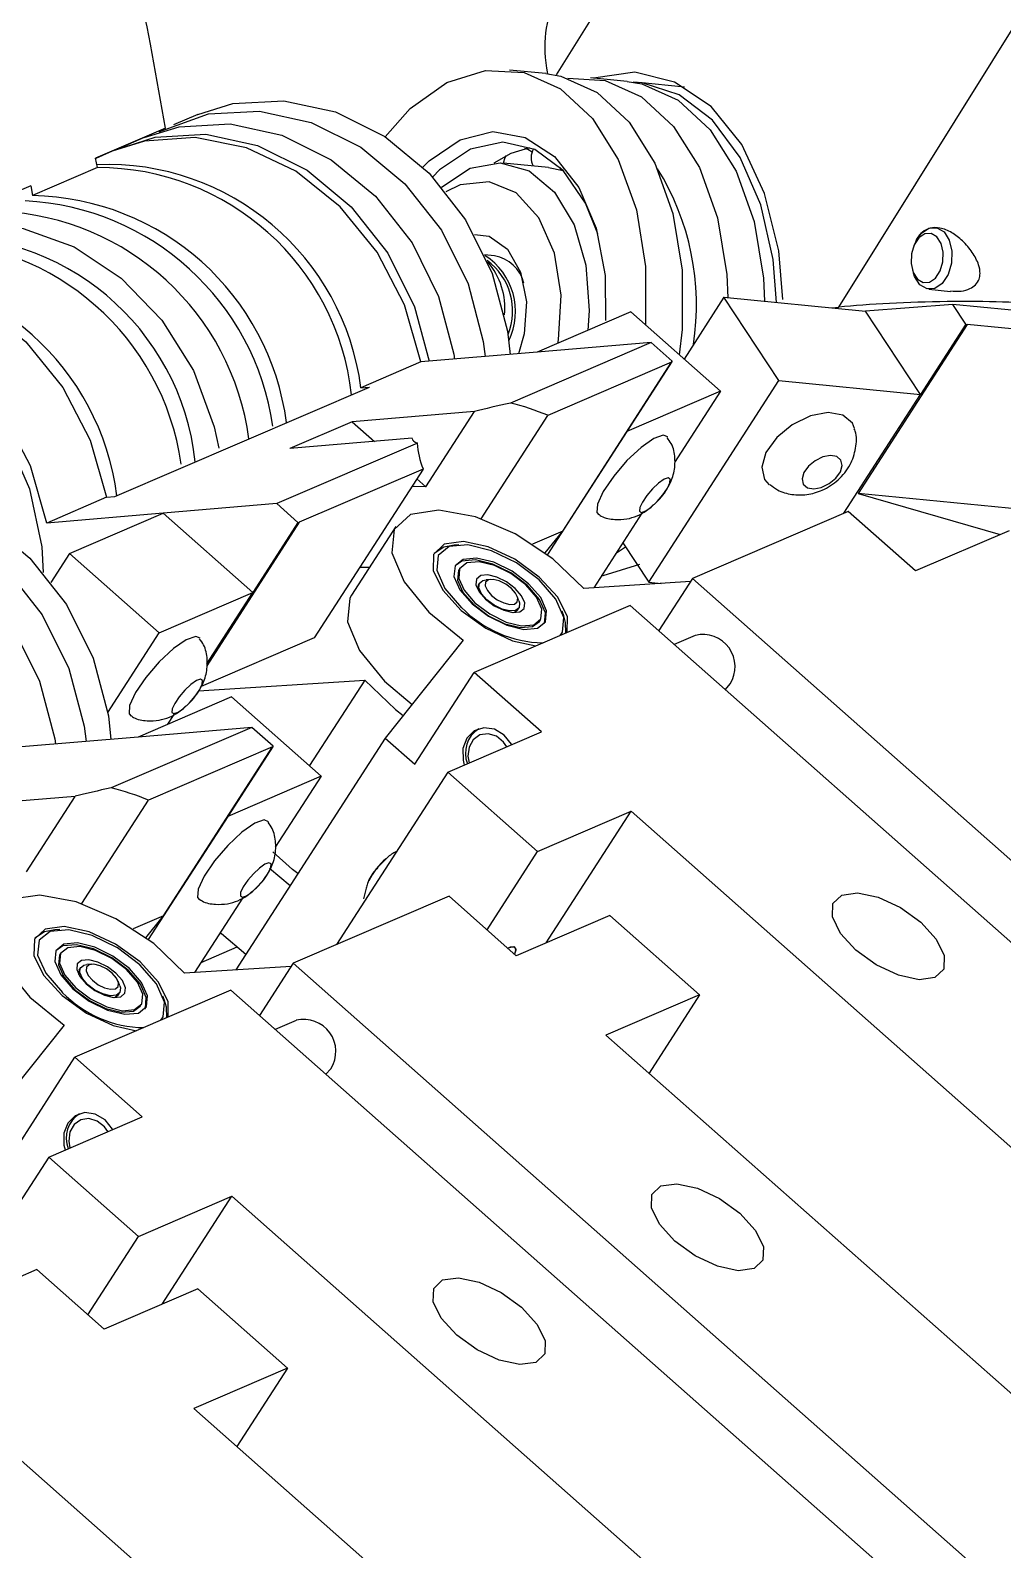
# Model space of a CAD drawing. Header units: inches. Extents: x 0.01 to 9.3, y 0 to 8.23.
# Drawn here: x 4.555 to 5.435, y 3.065 to 4.44 of the extents above; entities that cross this region are included whole.
import ezdxf

# ---------------------------------------------------------------- set-up
doc = ezdxf.new("R2010")
doc.units = ezdxf.units.IN
doc.header["$MEASUREMENT"] = 0

msp = doc.modelspace()

# ---------------------------------------------------------------- linework, layer by layer
at = {"color": 7, "linetype": 'Continuous', "lineweight": 25}
for p, q in [((5.2866, 4.1896), (5.8183, 5.0407)), ((4.6769, 4.3517), (4.6635, 4.4275)), ((5.0214, 4.401), (4.9883, 4.4042)), ((5.0949, 4.3939), (5.0618, 4.3971)), ((5.147, 4.3888), (5.1057, 4.3928)), ((4.7061, 4.3639), (4.6842, 4.3545)), ((4.6769, 4.3517), (4.6137, 4.3245)), ((4.6576, 4.343), (4.6357, 4.3336)), ((4.6153, 4.3158), (4.6137, 4.3245)), ((4.6286, 4.3306), (4.6138, 4.3242)), ((5.0238, 4.316), (4.983, 4.32)), ((4.6153, 4.3158), (4.5565, 4.2905)), ((4.9252, 4.3137), (4.9189, 4.3074)), ((5.0238, 4.316), (5.0371, 4.3131)), ((4.555, 4.2993), (4.4601, 4.2585)), ((4.555, 4.2993), (4.5565, 4.2905)), ((5.357, 4.2498), (5.3556, 4.2472)), ((5.3761, 4.2614), (5.3737, 4.2617)), ((4.9748, 4.236), (4.9659, 4.2369)), ((5.3533, 4.2233), (5.3542, 4.2202)), ((5.1826, 4.1985), (5.1466, 4.1425)), ((5.2324, 4.1231), (5.1826, 4.1985)), ((5.1826, 4.1985), (5.3109, 4.186)), ((5.3682, 4.2057), (5.3878, 4.2038)), ((5.0983, 4.1852), (5.0136, 4.1488)), ((5.0983, 4.1852), (5.1795, 4.1134)), ((5.2805, 4.1889), (5.2866, 4.1896)), ((5.3898, 4.1919), (5.3109, 4.186)), ((5.3606, 4.1106), (5.3109, 4.186)), ((5.4016, 4.1741), (5.3898, 4.1919)), ((5.5825, 4.1732), (5.3898, 4.1919)), ((5.403, 4.1737), (5.3043, 4.0208)), ((5.4016, 4.1741), (5.3606, 4.1106)), ((5.4016, 4.1741), (5.403, 4.1737)), ((5.5728, 4.1572), (5.403, 4.1737)), ((5.1166, 4.1574), (4.9893, 4.1027)), ((5.1166, 4.1574), (5.0136, 4.1488)), ((5.1357, 4.1405), (5.1166, 4.1574)), ((4.9082, 4.1399), (4.8539, 4.1166)), ((5.0136, 4.1488), (4.9082, 4.1399)), ((5.1352, 4.1398), (5.0231, 4.0916)), ((5.0366, 3.9869), (5.1352, 4.1398)), ((5.1357, 4.1405), (5.0948, 4.077)), ((5.1352, 4.1398), (5.1357, 4.1405)), ((4.6312, 4.0181), (4.8616, 4.1172)), ((4.8539, 4.1166), (4.8616, 4.1172)), ((5.1795, 4.1134), (5.0948, 4.077)), ((5.1146, 3.9406), (5.2324, 4.1231)), ((5.1795, 4.1134), (5.1379, 4.049)), ((5.2324, 4.1231), (5.3606, 4.1106)), ((5.2911, 4.0029), (5.3606, 4.1106)), ((4.846, 4.0858), (4.7895, 4.0615)), ((4.9567, 4.0951), (4.846, 4.0858)), ((4.846, 4.0858), (4.8662, 4.068)), ((4.9127, 4.0268), (4.9567, 4.0951)), ((4.9627, 3.998), (5.0231, 4.0916)), ((4.9003, 4.0708), (4.7895, 4.0615)), ((5.0948, 4.077), (5.0229, 3.9655)), ((4.905, 4.0664), (4.7778, 4.0117)), ((4.9102, 4.043), (4.7981, 3.9948)), ((4.9102, 4.043), (4.8116, 3.8901)), ((4.9045, 4.0341), (4.9127, 4.0268)), ((4.6236, 4.0175), (4.5694, 3.9941)), ((4.6236, 4.0175), (4.6312, 4.0181)), ((5.3043, 4.0208), (5.4326, 3.9837)), ((5.4741, 4.0042), (5.3043, 4.0208)), ((4.6748, 4.003), (4.5694, 3.9941)), ((4.5901, 3.9666), (4.6748, 4.003)), ((4.7778, 4.0117), (4.6748, 4.003)), ((4.756, 3.9312), (4.6748, 4.003)), ((4.7969, 3.9947), (4.7778, 4.0117)), ((5.1082, 4.003), (5.0647, 3.9355)), ((5.2952, 4.0047), (5.1541, 3.9439)), ((5.3561, 3.9508), (5.2952, 4.0047)), ((4.7981, 3.9948), (4.7143, 3.8649)), ((4.7969, 3.9947), (4.756, 3.9312)), ((4.7969, 3.9947), (4.7981, 3.9948)), ((4.8856, 3.991), (4.8454, 3.9287)), ((4.9427, 3.9745), (4.9383, 3.9742)), ((5.0366, 3.9869), (5.0092, 3.9751)), ((5.0208, 3.9671), (5.0366, 3.9869)), ((5.091, 3.9763), (5.1146, 3.9406)), ((5.4408, 3.9872), (5.3561, 3.9508)), ((4.5901, 3.9666), (4.5732, 3.9404)), ((4.6713, 3.8948), (4.5901, 3.9666)), ((5.0936, 3.9723), (5.0845, 3.9661)), ((4.8616, 3.9539), (4.8527, 3.9538)), ((4.9438, 3.9535), (4.9428, 3.952)), ((4.9615, 3.94), (4.96, 3.9378)), ((4.9644, 3.9422), (4.9672, 3.9428)), ((4.9716, 3.9431), (4.9672, 3.9428)), ((5.1523, 3.9412), (5.0557, 3.9349)), ((5.1146, 3.9406), (5.1257, 3.9395)), ((5.1541, 3.9439), (5.1236, 3.8967)), ((5.1541, 3.9439), (5.9551, 3.2356)), ((4.6713, 3.8948), (4.756, 3.9312)), ((4.7144, 3.8668), (4.756, 3.9312)), ((5.0976, 3.9196), (4.9564, 3.8589)), ((4.997, 3.9236), (4.9955, 3.9277)), ((5.0976, 3.9196), (5.8987, 3.2113)), ((4.9954, 3.9149), (4.9969, 3.9172)), ((5.0155, 3.9051), (5.0165, 3.9066)), ((5.0376, 3.9101), (5.0361, 3.9143)), ((4.6247, 3.8225), (4.6713, 3.8948)), ((5.1567, 3.8923), (5.1377, 3.8841)), ((4.8116, 3.8901), (4.7092, 3.846)), ((4.9466, 3.888), (4.876, 3.7995)), ((4.7068, 3.8423), (4.8574, 3.852)), ((4.8574, 3.852), (4.8073, 3.7745)), ((4.9028, 3.7758), (4.9564, 3.8589)), ((5.0173, 3.8051), (4.9564, 3.8589)), ((5.1881, 3.8485), (5.1837, 3.8435)), ((4.7368, 3.8368), (4.6521, 3.8004)), ((4.7368, 3.8368), (4.818, 3.765)), ((4.6791, 3.812), (4.6848, 3.8208)), ((4.6521, 3.8004), (4.5467, 3.7915)), ((4.7551, 3.809), (4.6278, 3.7543)), ((4.7551, 3.809), (4.6521, 3.8004)), ((4.876, 3.7995), (4.7406, 3.5896)), ((4.7743, 3.7921), (4.7551, 3.809)), ((4.876, 3.7995), (4.9028, 3.7758)), ((4.9326, 3.7686), (5.0173, 3.8051)), ((4.7738, 3.7915), (4.6616, 3.7432)), ((4.6751, 3.6385), (4.7738, 3.7915)), ((4.7743, 3.7921), (4.7333, 3.7286)), ((4.7738, 3.7915), (4.7743, 3.7921)), ((4.9326, 3.7686), (4.8319, 3.6125)), ((5.0138, 3.6968), (4.9326, 3.7686)), ((4.818, 3.765), (4.7333, 3.7286)), ((4.818, 3.765), (4.7764, 3.7006)), ((4.5953, 3.7467), (4.4845, 3.7374)), ((4.5512, 3.6784), (4.5953, 3.7467)), ((4.6012, 3.6496), (4.6616, 3.7432)), ((4.7333, 3.7286), (4.6614, 3.6172)), ((5.0138, 3.6968), (5.0985, 3.7333)), ((5.0216, 3.614), (5.0985, 3.7333)), ((5.7575, 3.1505), (5.0985, 3.7333)), ((4.9681, 3.6259), (5.0138, 3.6968)), ((4.7711, 3.6818), (4.7899, 3.666)), ((4.8587, 3.6635), (4.8562, 3.6539)), ((4.7468, 3.6546), (4.7033, 3.5872)), ((4.9338, 3.6563), (4.7926, 3.5956)), ((4.9946, 3.6024), (4.9338, 3.6563)), ((4.6751, 3.6385), (4.6477, 3.6267)), ((4.6593, 3.6187), (4.6751, 3.6385)), ((5.0793, 3.6389), (4.9946, 3.6024)), ((5.0793, 3.6389), (5.1605, 3.5671)), ((4.5812, 3.6261), (4.5768, 3.6259)), ((4.5823, 3.6051), (4.5813, 3.6036)), ((4.7415, 3.6101), (4.709, 3.5961)), ((4.6, 3.5917), (4.5985, 3.5894)), ((4.6029, 3.5939), (4.6058, 3.5944)), ((4.6102, 3.5947), (4.6058, 3.5944)), ((4.7908, 3.5928), (4.6942, 3.5866)), ((4.7926, 3.5956), (4.7621, 3.5483)), ((4.7926, 3.5956), (5.5937, 2.8872)), ((4.6356, 3.5752), (4.634, 3.5793)), ((4.7361, 3.5713), (4.595, 3.5105)), ((4.634, 3.5665), (4.6354, 3.5688)), ((4.6762, 3.5618), (4.6746, 3.5659)), ((4.7361, 3.5713), (5.5372, 2.8629)), ((5.1605, 3.5671), (5.0758, 3.5306)), ((5.1605, 3.5671), (5.1148, 3.4962)), ((4.654, 3.5567), (4.655, 3.5582)), ((4.5851, 3.5396), (4.5145, 3.4511)), ((4.7953, 3.5439), (4.7763, 3.5358)), ((5.7348, 2.9479), (5.0758, 3.5306)), ((4.5413, 3.4274), (4.595, 3.5105)), ((4.6559, 3.4567), (4.595, 3.5105)), ((4.8267, 3.5001), (4.8222, 3.4951)), ((4.5712, 3.4202), (4.6559, 3.4567)), ((4.5712, 3.4202), (4.4842, 3.2854)), ((4.6524, 3.3484), (4.5712, 3.4202)), ((4.6524, 3.3484), (4.7371, 3.3849)), ((4.6739, 3.287), (4.7371, 3.3849)), ((5.396, 2.8022), (4.7371, 3.3849)), ((4.6066, 3.2775), (4.6524, 3.3484)), ((4.5606, 3.3183), (4.4194, 3.2575)), ((4.6215, 3.2644), (4.5606, 3.3183)), ((4.7062, 3.3009), (4.6215, 3.2644)), ((4.7062, 3.3009), (4.7874, 3.2291)), ((4.4194, 3.2575), (5.2205, 2.5492)), ((4.7874, 3.2291), (4.7027, 3.1926)), ((4.7874, 3.2291), (4.7416, 3.1582)), ((5.3616, 2.6099), (4.7027, 3.1926))]:
    msp.add_line(p, q, dxfattribs=at)
at = {"color": 8, "linetype": 'Continuous', "lineweight": 25}
msp.add_line((5.2517, 4.7536), (5.0306, 4.3997), dxfattribs=at)
at = {"color": 7, "linetype": 'Continuous', "lineweight": 25, "flags": 128}
for points in [[(4.8759, 4.3438), (4.8986, 4.3693), (4.9316, 4.3928), (4.9666, 4.4039), (5.0016, 4.402), (5.0346, 4.3872), (5.0636, 4.3604), (5.0869, 4.3231), (5.1033, 4.2775), (5.1117, 4.2263), (5.1117, 4.1733)], [(5.0214, 4.401), (5.0348, 4.3987), (5.0678, 4.3839), (5.0967, 4.3571), (5.1201, 4.3199), (5.1364, 4.2743), (5.1448, 4.2231), (5.1448, 4.1692), (5.1422, 4.1463)], [(5.2359, 4.1966), (5.2322, 4.2405), (5.2195, 4.2923), (5.1987, 4.3367), (5.171, 4.3711), (5.138, 4.3933), (5.1019, 4.4021), (5.0646, 4.3969), (5.0644, 4.3968)], [(5.0414, 4.3969), (5.0751, 4.3948), (5.1081, 4.38), (5.1371, 4.3532), (5.1604, 4.3159), (5.1768, 4.2704), (5.1852, 4.2191), (5.1862, 4.1981)], [(5.0949, 4.3939), (5.1083, 4.3916), (5.1413, 4.3768), (5.1703, 4.35), (5.1936, 4.3127), (5.21, 4.2671), (5.2184, 4.2159), (5.2194, 4.1949)], [(5.2301, 4.1938), (5.2272, 4.2328), (5.2161, 4.2821), (5.1974, 4.3249), (5.1723, 4.3588), (5.142, 4.3817), (5.1085, 4.3925), (5.1003, 4.3932)], [(4.7061, 4.3639), (4.7379, 4.3738), (4.7841, 4.3764), (4.8309, 4.3662), (4.8757, 4.3439), (4.9157, 4.3107), (4.9487, 4.2687), (4.9729, 4.2201), (4.9866, 4.1679), (4.989, 4.1467)], [(4.6712, 4.3482), (4.6732, 4.3492), (4.716, 4.3644), (4.7622, 4.3669), (4.809, 4.3568), (4.8537, 4.3345), (4.8938, 4.3013), (4.9268, 4.2592), (4.9509, 4.2107), (4.9647, 4.1585), (4.9665, 4.1448)], [(4.6321, 4.332), (4.6675, 4.3435), (4.7136, 4.3461), (4.7604, 4.3359), (4.8052, 4.3136), (4.8452, 4.2804), (4.8783, 4.2384), (4.9024, 4.1898), (4.9157, 4.1405)], [(4.6576, 4.343), (4.6894, 4.3529), (4.7355, 4.3555), (4.7824, 4.3453), (4.8271, 4.323), (4.8671, 4.2899), (4.9002, 4.2478), (4.9243, 4.1992), (4.9381, 4.147), (4.9387, 4.1425)], [(4.91, 4.3164), (4.9156, 4.322), (4.9437, 4.3411), (4.9735, 4.3484), (5.0027, 4.3432), (5.0293, 4.3259), (5.0512, 4.2978), (5.0668, 4.261), (5.075, 4.2182), (5.0755, 4.1774)], [(4.9082, 4.1399), (4.8934, 4.1915), (4.8686, 4.2393), (4.8351, 4.2804), (4.7949, 4.3125), (4.7503, 4.3339), (4.7037, 4.3432), (4.658, 4.3399), (4.6286, 4.3306)], [(5.0683, 4.2559), (5.0574, 4.2836), (5.0369, 4.3133), (5.0113, 4.3323), (4.9825, 4.3388), (4.953, 4.3325), (4.9252, 4.3137)], [(4.9745, 4.3202), (4.9899, 4.3289), (5.007, 4.3341)], [(5.0089, 4.3297), (5.0052, 4.3321), (5.0024, 4.3331)], [(4.927, 4.2982), (4.9527, 4.3152), (4.98, 4.3202), (5.0063, 4.3128), (5.0293, 4.2935), (5.047, 4.2642), (5.0577, 4.2274), (5.0607, 4.1864), (5.0595, 4.1685)], [(4.9854, 4.3267), (4.9842, 4.3246), (4.9828, 4.32)], [(5.0339, 4.3164), (5.034, 4.316), (5.035, 4.3138)], [(5.0321, 4.1567), (5.0327, 4.16), (5.0352, 4.2003), (5.0291, 4.2385), (5.0151, 4.2705), (4.9946, 4.2929), (4.9699, 4.3031), (4.9437, 4.3002), (4.9308, 4.2938)], [(4.4594, 4.2571), (4.5014, 4.2647), (4.5482, 4.2607), (4.5943, 4.2441), (4.6369, 4.2159), (4.6736, 4.1779), (4.7022, 4.1321), (4.7211, 4.0813), (4.7253, 4.0619)], [(4.9567, 4.2552), (4.9701, 4.2537), (4.9866, 4.2421), (4.9984, 4.2212), (5.0037, 4.1943), (5.0017, 4.1654), (4.9965, 4.1473)], [(5.3522, 4.2289), (5.3541, 4.221), (5.3579, 4.215), (5.3631, 4.2119), (5.3688, 4.2123), (5.3742, 4.2159), (5.3784, 4.2223), (5.3809, 4.2305), (5.3811, 4.2393), (5.3792, 4.2472), (5.3754, 4.2532), (5.3702, 4.2563), (5.3645, 4.2559), (5.3592, 4.2523), (5.3549, 4.2459), (5.3525, 4.2377), (5.3522, 4.2289)], [(5.3571, 4.2501), (5.3616, 4.2564), (5.3683, 4.261), (5.3754, 4.2614), (5.3819, 4.2576), (5.3866, 4.2501), (5.389, 4.2402), (5.3887, 4.2292), (5.3856, 4.219), (5.3803, 4.2109), (5.3736, 4.2064), (5.3665, 4.206), (5.36, 4.2098), (5.3553, 4.2173), (5.3542, 4.2202)], [(4.344, 4.2081), (4.3734, 4.2175), (4.4191, 4.2208), (4.4657, 4.2115), (4.5103, 4.1901), (4.5506, 4.158), (4.584, 4.1168), (4.6088, 4.0691), (4.6236, 4.0175)], [(4.5694, 3.9941), (4.5546, 4.0458), (4.5298, 4.0935), (4.4963, 4.1346), (4.4561, 4.1668), (4.4115, 4.1881), (4.3649, 4.1974), (4.3192, 4.1942), (4.2862, 4.1832)], [(4.2827, 4.1817), (4.3257, 4.1934), (4.3723, 4.1928), (4.4188, 4.1796), (4.4626, 4.1544), (4.5011, 4.1189), (4.5321, 4.0749), (4.5538, 4.0252), (4.5649, 3.9726), (4.5662, 3.9492)], [(5.2609, 4.0911), (5.2445, 4.0831), (5.2304, 4.0716), (5.2207, 4.0581), (5.2168, 4.0447), (5.2194, 4.0335), (5.2237, 4.0287)], [(5.3009, 4.0797), (5.2989, 4.0845), (5.2903, 4.0918), (5.277, 4.0941), (5.2609, 4.0911)], [(5.1317, 4.072), (5.1277, 4.0737), (5.1191, 4.0707), (5.1076, 4.0626)], [(5.1076, 4.0626), (5.0948, 4.0506), (5.0828, 4.0366), (5.0734, 4.0228), (5.068, 4.0111), (5.0675, 4.0035), (5.0693, 4.0014)], [(5.2723, 4.0539), (5.2653, 4.0505), (5.2593, 4.0456), (5.2551, 4.0398), (5.2534, 4.0341), (5.2545, 4.0293), (5.2582, 4.0261), (5.264, 4.0251), (5.2708, 4.0264), (5.2778, 4.0298), (5.2839, 4.0348), (5.2881, 4.0406), (5.2897, 4.0463), (5.2886, 4.0511), (5.2849, 4.0542), (5.2792, 4.0552), (5.2723, 4.0539)], [(5.1234, 4.0302), (5.118, 4.0251), (5.1128, 4.0191), (5.1088, 4.0131), (5.1065, 4.0081), (5.1062, 4.0049), (5.1081, 4.0038), (5.1118, 4.0051), (5.1167, 4.0085), (5.1222, 4.0137), (5.1274, 4.0196), (5.1314, 4.0256), (5.1337, 4.0306), (5.1339, 4.0339), (5.1321, 4.035), (5.1284, 4.0337), (5.1234, 4.0302)], [(4.3097, 3.9998), (4.3117, 4.0008), (4.3545, 4.016), (4.4007, 4.0186), (4.4475, 4.0084), (4.4923, 3.9861), (4.5323, 3.9529), (4.5654, 3.9109), (4.5895, 3.8623), (4.6033, 3.8101), (4.605, 3.7964)], [(4.3447, 4.0156), (4.3765, 4.0254), (4.4226, 4.028), (4.4695, 4.0178), (4.5142, 3.9955), (4.5542, 3.9624), (4.5873, 3.9203), (4.6114, 3.8717), (4.6252, 3.8195), (4.6276, 3.7983)], [(4.9127, 4.0268), (4.9023, 4.0271), (4.8999, 4.027)], [(4.2961, 3.9947), (4.3279, 4.0045), (4.3741, 4.0071), (4.4209, 3.9969), (4.4656, 3.9746), (4.5057, 3.9415), (4.5387, 3.8994), (4.5628, 3.8509), (4.5766, 3.7987), (4.5773, 3.7941)], [(5.0557, 3.9349), (5.0278, 3.9617), (4.9936, 3.9843), (4.9576, 3.9997), (4.9246, 4.0058), (4.8989, 4.0019), (4.8841, 3.9884), (4.882, 3.9672), (4.893, 3.941), (4.9155, 3.9134), (4.9466, 3.888)], [(5.0408, 3.8952), (5.041, 3.9091), (5.0321, 3.9269), (5.0154, 3.9452), (4.9933, 3.9613), (4.9692, 3.9725), (4.9467, 3.9773), (4.9294, 3.9749), (4.9197, 3.9657), (4.9193, 3.9511), (4.9281, 3.9332), (4.9448, 3.9149), (4.9669, 3.8989), (4.9911, 3.8876), (5.0122, 3.8829)], [(4.9383, 3.9742), (4.9289, 3.9724), (4.9201, 3.9666)], [(5.0343, 3.8924), (5.0363, 3.8954), (5.0377, 3.9087), (5.0303, 3.9253), (5.0152, 3.9426), (4.9948, 3.958), (4.9722, 3.9691), (4.9508, 3.9743), (4.9338, 3.9728), (4.9239, 3.9647), (4.9226, 3.9514), (4.93, 3.9348), (4.945, 3.9175), (4.945, 3.9175)], [(4.9545, 3.9209), (4.9694, 3.9097), (4.9859, 3.9016), (5.0015, 3.8978), (5.0139, 3.8989), (5.0211, 3.9048), (5.0221, 3.9145), (5.0167, 3.9266), (5.0057, 3.9392), (4.9909, 3.9504), (4.9743, 3.9586), (4.9587, 3.9624), (4.9464, 3.9612), (4.9391, 3.9554), (4.9381, 3.9456), (4.9436, 3.9335), (4.9545, 3.9209)], [(5.0201, 3.9032), (5.0201, 3.9032), (5.0211, 3.9129), (5.0157, 3.925), (5.0047, 3.9376), (4.9898, 3.9489), (4.9733, 3.957), (4.9577, 3.9608), (4.9454, 3.9597), (4.9391, 3.9554)], [(4.9428, 3.952), (4.9423, 3.9512), (4.9414, 3.9425), (4.9463, 3.9316), (4.9561, 3.9203)], [(4.9572, 3.9219), (4.9705, 3.9118), (4.9853, 3.9045), (4.9993, 3.9011), (5.0104, 3.9021), (5.0169, 3.9074), (5.0178, 3.9161), (5.0129, 3.9269), (5.0031, 3.9383), (4.9898, 3.9483), (4.9749, 3.9556), (4.9609, 3.959), (4.9498, 3.958), (4.9433, 3.9528), (4.9425, 3.944), (4.9473, 3.9332), (4.9572, 3.9219)], [(4.9667, 3.9253), (4.9745, 3.9193), (4.9832, 3.9151), (4.9914, 3.9131), (4.9979, 3.9137), (5.0017, 3.9168), (5.0022, 3.9219), (4.9994, 3.9282), (4.9936, 3.9349), (4.9858, 3.9408), (4.9771, 3.9451), (4.9689, 3.9471), (4.9624, 3.9465), (4.9586, 3.9434), (4.958, 3.9383), (4.9609, 3.9319), (4.9667, 3.9253)], [(5.1061, 3.9565), (5.073, 3.9464), (5.0716, 3.9462)], [(4.9608, 3.939), (4.9601, 3.938), (4.9597, 3.9339)], [(4.997, 3.9236), (4.9976, 3.9218), (4.9971, 3.9175), (4.994, 3.915), (4.9886, 3.9145), (4.9817, 3.9161), (4.9745, 3.9197), (4.968, 3.9246), (4.9632, 3.9301), (4.9608, 3.9354), (4.9612, 3.9397), (4.9644, 3.9422)], [(4.9694, 3.9426), (4.9668, 3.9406), (4.9665, 3.9372), (4.9684, 3.9329), (4.9722, 3.9285), (4.9774, 3.9246), (4.9832, 3.9218), (4.9887, 3.9204), (4.993, 3.9208), (4.9955, 3.9229), (4.9959, 3.9263), (4.994, 3.9305), (4.9902, 3.9349), (4.985, 3.9389), (4.9792, 3.9417), (4.9737, 3.943), (4.9694, 3.9426)], [(4.8454, 3.9287), (4.8439, 3.926), (4.8418, 3.9048), (4.8527, 3.8787), (4.8753, 3.8511), (4.9003, 3.8299)], [(4.9561, 3.9203), (4.9695, 3.9102), (4.9843, 3.9029), (4.9983, 3.8995), (5.0094, 3.9005), (5.0155, 3.9051)], [(4.9921, 3.913), (4.9929, 3.9133), (4.9961, 3.9158), (4.9962, 3.9161)], [(5.0395, 3.8947), (5.0393, 3.9042), (5.0376, 3.9101)], [(4.6841, 3.8804), (4.6713, 3.8684), (4.6593, 3.8544), (4.6499, 3.8406), (4.6445, 3.8289), (4.644, 3.8213), (4.6458, 3.8192)], [(4.7082, 3.8898), (4.7043, 3.8915), (4.6957, 3.8885), (4.6841, 3.8804)], [(4.6999, 3.848), (4.6945, 3.8429), (4.6893, 3.8369), (4.6853, 3.8309), (4.683, 3.8259), (4.6828, 3.8227), (4.6846, 3.8216), (4.6883, 3.8229), (4.6933, 3.8263), (4.6987, 3.8315), (4.7039, 3.8375), (4.7079, 3.8434), (4.7102, 3.8484), (4.7105, 3.8517), (4.7086, 3.8528), (4.7049, 3.8515), (4.6999, 3.848)], [(4.8574, 3.852), (4.8853, 3.8252), (4.8923, 3.8199)], [(4.9905, 3.7935), (4.9904, 3.7938), (4.9836, 3.8022), (4.9748, 3.8075), (4.9653, 3.8088), (4.9566, 3.806), (4.9499, 3.7994), (4.9463, 3.7901), (4.9464, 3.7794), (4.9475, 3.775)], [(4.9861, 3.7916), (4.9831, 3.7959), (4.9766, 3.8011), (4.9691, 3.8034), (4.9617, 3.8023), (4.9557, 3.798), (4.9518, 3.7912), (4.9508, 3.783), (4.9519, 3.7769)], [(4.7461, 3.7142), (4.7334, 3.7022), (4.7214, 3.6883), (4.712, 3.6744), (4.7066, 3.6628), (4.706, 3.6551), (4.7078, 3.653)], [(4.7703, 3.7236), (4.7663, 3.7253), (4.7577, 3.7223), (4.7461, 3.7142)], [(4.762, 3.6818), (4.7565, 3.6767), (4.7514, 3.6707), (4.7473, 3.6648), (4.745, 3.6598), (4.7448, 3.6565), (4.7466, 3.6554), (4.7503, 3.6567), (4.7553, 3.6602), (4.7607, 3.6653), (4.7659, 3.6713), (4.7699, 3.6772), (4.7722, 3.6822), (4.7725, 3.6855), (4.7706, 3.6866), (4.7669, 3.6853), (4.762, 3.6818)], [(4.7969, 3.6768), (4.792, 3.6806), (4.7742, 3.6964)], [(5.3737, 3.5827), (5.3593, 3.5807), (5.3406, 3.5847), (5.3205, 3.5941), (5.3021, 3.6074), (5.2882, 3.6226), (5.2809, 3.6375), (5.2812, 3.6497), (5.2893, 3.6574), (5.3037, 3.6593), (5.3224, 3.6554), (5.3425, 3.646), (5.3609, 3.6327), (5.3748, 3.6174), (5.3821, 3.6026), (5.3817, 3.5904), (5.3737, 3.5827)], [(4.6942, 3.5866), (4.6663, 3.6134), (4.6321, 3.6359), (4.5961, 3.6513), (4.5631, 3.6574), (4.5375, 3.6535), (4.5226, 3.64), (4.5205, 3.6188), (4.5315, 3.5926), (4.554, 3.565), (4.5851, 3.5396)], [(4.6794, 3.5468), (4.6795, 3.5607), (4.6707, 3.5785), (4.654, 3.5969), (4.6318, 3.6129), (4.6077, 3.6242), (4.5853, 3.629), (4.5679, 3.6266), (4.5583, 3.6173), (4.5578, 3.6027), (4.5666, 3.5848), (4.5834, 3.5665), (4.6055, 3.5505), (4.6296, 3.5392), (4.6507, 3.5345)], [(4.5768, 3.6259), (4.5674, 3.624), (4.5587, 3.6182)], [(4.6728, 3.544), (4.6749, 3.547), (4.6762, 3.5603), (4.6688, 3.5769), (4.6538, 3.5942), (4.6334, 3.6096), (4.6107, 3.6208), (4.5893, 3.626), (4.5724, 3.6244), (4.5625, 3.6164), (4.5611, 3.603), (4.5685, 3.5865), (4.5836, 3.5692), (4.5836, 3.5692)], [(4.7497, 3.6036), (4.7278, 3.6224), (4.7267, 3.6235)], [(4.5931, 3.5726), (4.6079, 3.5613), (4.6244, 3.5532), (4.6401, 3.5494), (4.6524, 3.5505), (4.6597, 3.5564), (4.6606, 3.5661), (4.6552, 3.5782), (4.6443, 3.5908), (4.6294, 3.6021), (4.6129, 3.6102), (4.5973, 3.614), (4.5849, 3.6129), (4.5777, 3.607), (4.5767, 3.5973), (4.5821, 3.5852), (4.5931, 3.5726)], [(4.6586, 3.5548), (4.6587, 3.5548), (4.6596, 3.5646), (4.6542, 3.5767), (4.6433, 3.5893), (4.6284, 3.6005), (4.6119, 3.6086), (4.5963, 3.6124), (4.5839, 3.6113), (4.5777, 3.607)], [(4.5813, 3.6036), (4.5809, 3.6028), (4.58, 3.5941), (4.5848, 3.5833), (4.5947, 3.5719)], [(4.5957, 3.5735), (4.609, 3.5634), (4.6238, 3.5561), (4.6379, 3.5527), (4.649, 3.5537), (4.6555, 3.559), (4.6563, 3.5677), (4.6515, 3.5786), (4.6416, 3.5899), (4.6283, 3.6), (4.6135, 3.6073), (4.5995, 3.6107), (4.5884, 3.6097), (4.5819, 3.6044), (4.581, 3.5957), (4.5858, 3.5848), (4.5957, 3.5735)], [(4.9869, 3.6093), (4.9884, 3.61), (4.9925, 3.6107), (4.9941, 3.6083), (4.9931, 3.6038)], [(4.9869, 3.6093), (4.9895, 3.6104), (4.9931, 3.6104), (4.9941, 3.6074), (4.9931, 3.6038)], [(4.6052, 3.5769), (4.613, 3.571), (4.6217, 3.5667), (4.6299, 3.5647), (4.6364, 3.5653), (4.6402, 3.5684), (4.6408, 3.5735), (4.6379, 3.5799), (4.6321, 3.5865), (4.6243, 3.5924), (4.6156, 3.5967), (4.6074, 3.5987), (4.6009, 3.5981), (4.5971, 3.595), (4.5966, 3.5899), (4.5994, 3.5835), (4.6052, 3.5769)], [(4.5993, 3.5906), (4.5987, 3.5897), (4.5982, 3.5855)], [(4.6356, 3.5752), (4.6361, 3.5734), (4.6357, 3.5692), (4.6325, 3.5666), (4.6271, 3.5661), (4.6203, 3.5678), (4.613, 3.5713), (4.6065, 3.5762), (4.6017, 3.5818), (4.5994, 3.5871), (4.5998, 3.5913), (4.6029, 3.5939)], [(4.6079, 3.5943), (4.6054, 3.5922), (4.605, 3.5888), (4.6069, 3.5846), (4.6108, 3.5802), (4.616, 3.5762), (4.6218, 3.5734), (4.6272, 3.5721), (4.6316, 3.5724), (4.6341, 3.5745), (4.6344, 3.5779), (4.6325, 3.5821), (4.6287, 3.5866), (4.6235, 3.5905), (4.6177, 3.5933), (4.6122, 3.5947), (4.6079, 3.5943)], [(4.5947, 3.5719), (4.608, 3.5619), (4.6228, 3.5546), (4.6369, 3.5512), (4.648, 3.5522), (4.654, 3.5567)], [(4.6306, 3.5646), (4.6315, 3.5649), (4.6346, 3.5675), (4.6348, 3.5678)], [(4.6781, 3.5463), (4.6779, 3.5559), (4.6762, 3.5618)], [(4.629, 3.4451), (4.6289, 3.4454), (4.6222, 3.4538), (4.6134, 3.4591), (4.6039, 3.4605), (4.5951, 3.4576), (4.5885, 3.451), (4.5849, 3.4417), (4.5849, 3.4311), (4.586, 3.4266)], [(4.6247, 3.4433), (4.6217, 3.4475), (4.6151, 3.4527), (4.6076, 3.455), (4.6002, 3.4539), (4.5942, 3.4496), (4.5904, 3.4429), (4.5893, 3.4346), (4.5904, 3.4285)], [(5.2099, 3.3193), (5.1954, 3.3173), (5.1767, 3.3213), (5.1567, 3.3307), (5.1383, 3.344), (5.1244, 3.3593), (5.117, 3.3741), (5.1174, 3.3863), (5.1254, 3.394), (5.1399, 3.396), (5.1586, 3.392), (5.1786, 3.3826), (5.197, 3.3693), (5.2109, 3.3541), (5.2183, 3.3392), (5.2179, 3.327), (5.2099, 3.3193)], [(5.0122, 3.2343), (4.9978, 3.2323), (4.9791, 3.2363), (4.9591, 3.2457), (4.9407, 3.259), (4.9267, 3.2743), (4.9194, 3.2891), (4.9198, 3.3013), (4.9278, 3.309), (4.9423, 3.311), (4.9609, 3.307), (4.981, 3.2976), (4.9994, 3.2843), (5.0133, 3.269), (5.0206, 3.2542), (5.0203, 3.242), (5.0122, 3.2343)]]:
    msp.add_lwpolyline(points, dxfattribs=at)
at = {"color": 7, "linetype": 'Continuous', "lineweight": 25}
for centre, radius, start, end in [((5.0238, 4.3247), 0.0158, 149.3263, 207.4314), ((4.6241, 4.087), 0.2317, 7.3284, 92.3085), ((4.616, 4.085), 0.2308, 6.2769, 90.1723), ((4.5388, 4.0483), 0.2376, 8.0863, 87.3208), ((4.5525, 4.0545), 0.236, 7.4186, 89.0306), ((4.5168, 4.0387), 0.2378, 7.6385, 87.308), ((4.4761, 4.0247), 0.2292, 6.1943, 93.7766), ((4.4578, 4.0139), 0.2358, 8.2043, 89.0544), ((4.9334, 4.1854), 0.0605, 334.1919, 57.1969), ((4.9692, 4.2033), 0.0332, 14.0963, 80.193), ((4.399, 3.9884), 0.236, 7.4185, 89.0307), ((4.9348, 4.1862), 0.0565, 337.7834, 53.7866), ((4.9202, 4.1887), 0.0641, 354.4837, 40.6999), ((4.9366, 3.885), 0.224, 67.277, 76.3797), ((4.9738, 4.0695), 0.0689, 182.5281, 202.556), ((5.0207, 3.9915), 0.1058, 224.3456, 268.972), ((5.1636, 3.8641), 0.0291, 327.6599, 103.6559), ((4.9744, 3.7859), 0.0259, 122.2541, 201.9037), ((4.5751, 3.5366), 0.224, 67.2769, 76.3798), ((4.9148, 3.6444), 0.0596, 129.8608, 154.3934), ((4.6592, 3.6431), 0.1058, 224.3456, 268.972), ((4.8021, 3.5157), 0.0291, 327.6601, 103.6557), ((4.6129, 3.4375), 0.0259, 122.2537, 201.9035)]:
    msp.add_arc(centre, radius, start, end, dxfattribs=at)
at = {"color": 8, "linetype": 'Continuous', "lineweight": 25}
msp.add_arc((4.9246, 4.1914), 0.2332, 351.1688, 31.9699, dxfattribs=at)
at = {"color": 7, "linetype": 'Continuous', "lineweight": 25}
for centre, major_axis, ratio, start_param, end_param in [((4.607, 4.4032), (-0.0216, 0.1566), 0.37681, 4.81605, 6.386846), ((5.1106, 4.3826), (-0.0633, 0.1016), 0.633334, 0.300696, 1.026891), ((5.3721, 4.1812), (0.1342, 0.0029), 0.097934, 0.688757, 2.259554), ((5.0874, 4.0963), (0.1871, 0.0258), 0.121083, 2.105924, 2.326982), ((5.0874, 4.0963), (0.1871, 0.0258), 0.121083, 3.129603, 3.350661), ((4.7259, 3.748), (0.1871, 0.0258), 0.121083, 2.105924, 2.326982)]:
    msp.add_ellipse(centre, major_axis=major_axis, ratio=ratio, start_param=start_param, end_param=end_param, dxfattribs=at)
for points, knots in [([(5.3877, 4.2043), (5.391, 4.204), (5.3971, 4.2034), (5.405, 4.2058), (5.4108, 4.2096), (5.4139, 4.2146), (5.4149, 4.2208), (5.4133, 4.2292), (5.4078, 4.2394), (5.3992, 4.2495), (5.3891, 4.2575), (5.3787, 4.2617), (5.3694, 4.2617), (5.3622, 4.258), (5.3572, 4.2524), (5.3556, 4.2474), (5.3549, 4.2452)], [0, 0, 0, 0, 0.0753583, 0.138317, 0.1876632, 0.2373372, 0.2807132, 0.346774, 0.4442385, 0.5446901, 0.636705, 0.7292841, 0.8078847, 0.8779757, 0.9453992, 1, 1, 1, 1]), ([(5.1177, 4.0097), (5.119, 4.0107), (5.1248, 4.0154), (5.1321, 4.0256), (5.1379, 4.0392), (5.1388, 4.0529), (5.1366, 4.0643), (5.1325, 4.0697), (5.1312, 4.0715)], [0, 0, 0, 0, 0.072032, 0.325869, 0.519884, 0.711983, 0.905324, 1, 1, 1, 1]), ([(5.2243, 4.0291), (5.2265, 4.0273), (5.2323, 4.0226), (5.2441, 4.0195), (5.2581, 4.0193), (5.2727, 4.0235), (5.2867, 4.0326), (5.2975, 4.0461), (5.3024, 4.0615), (5.3032, 4.0733), (5.3009, 4.0788), (5.3006, 4.0795)], [0, 0, 0, 0, 0.071816, 0.187916, 0.301658, 0.424134, 0.569072, 0.716715, 0.848829, 0.980143, 1, 1, 1, 1]), ([(5.0696, 4.0017), (5.0702, 4.0012), (5.0743, 3.9983), (5.0833, 3.9971), (5.0943, 3.9973), (5.1041, 4.0004), (5.1118, 4.0044), (5.1159, 4.0081), (5.1177, 4.0097)], [0, 0, 0, 0, 0.043137, 0.285349, 0.492293, 0.680159, 0.865622, 1, 1, 1, 1]), ([(4.6942, 3.8275), (4.6955, 3.8285), (4.7013, 3.8332), (4.7087, 3.8434), (4.7144, 3.857), (4.7153, 3.8707), (4.7131, 3.8821), (4.7091, 3.8875), (4.7077, 3.8893)], [0, 0, 0, 0, 0.072032, 0.325869, 0.519884, 0.711983, 0.905324, 1, 1, 1, 1]), ([(4.6461, 3.8195), (4.6467, 3.819), (4.6508, 3.8161), (4.6598, 3.8149), (4.6708, 3.8151), (4.6806, 3.8182), (4.6883, 3.8222), (4.6924, 3.8259), (4.6942, 3.8275)], [0, 0, 0, 0, 0.0431331, 0.2853491, 0.4922925, 0.6801592, 0.8656221, 1, 1, 1, 1]), ([(4.7562, 3.6613), (4.7575, 3.6624), (4.7633, 3.6671), (4.7707, 3.6773), (4.7764, 3.6908), (4.7773, 3.7045), (4.7751, 3.7159), (4.7711, 3.7214), (4.7698, 3.7232)], [0, 0, 0, 0, 0.072032, 0.32587, 0.519885, 0.711983, 0.905324, 1, 1, 1, 1]), ([(4.8766, 3.6899), (4.8733, 3.6867), (4.8666, 3.6801), (4.8604, 3.671), (4.859, 3.6649), (4.8587, 3.6635)], [0, 0, 0, 0, 0.423646, 0.864158, 1, 1, 1, 1]), ([(4.8863, 3.6968), (4.8863, 3.6968), (4.883, 3.6955), (4.8797, 3.6932), (4.877, 3.6903), (4.8766, 3.6899)], [0, 0, 0, 0, 0.019761, 0.871506, 1, 1, 1, 1]), ([(4.7081, 3.6533), (4.7088, 3.6529), (4.7128, 3.65), (4.7218, 3.6487), (4.7329, 3.649), (4.7426, 3.652), (4.7503, 3.656), (4.7545, 3.6598), (4.7562, 3.6613)], [0, 0, 0, 0, 0.043137, 0.285349, 0.492292, 0.680163, 0.865622, 1, 1, 1, 1])]:
    msp.add_open_spline(points, degree=3, knots=knots, dxfattribs=at)

doc.saveas('drawing.dxf')
